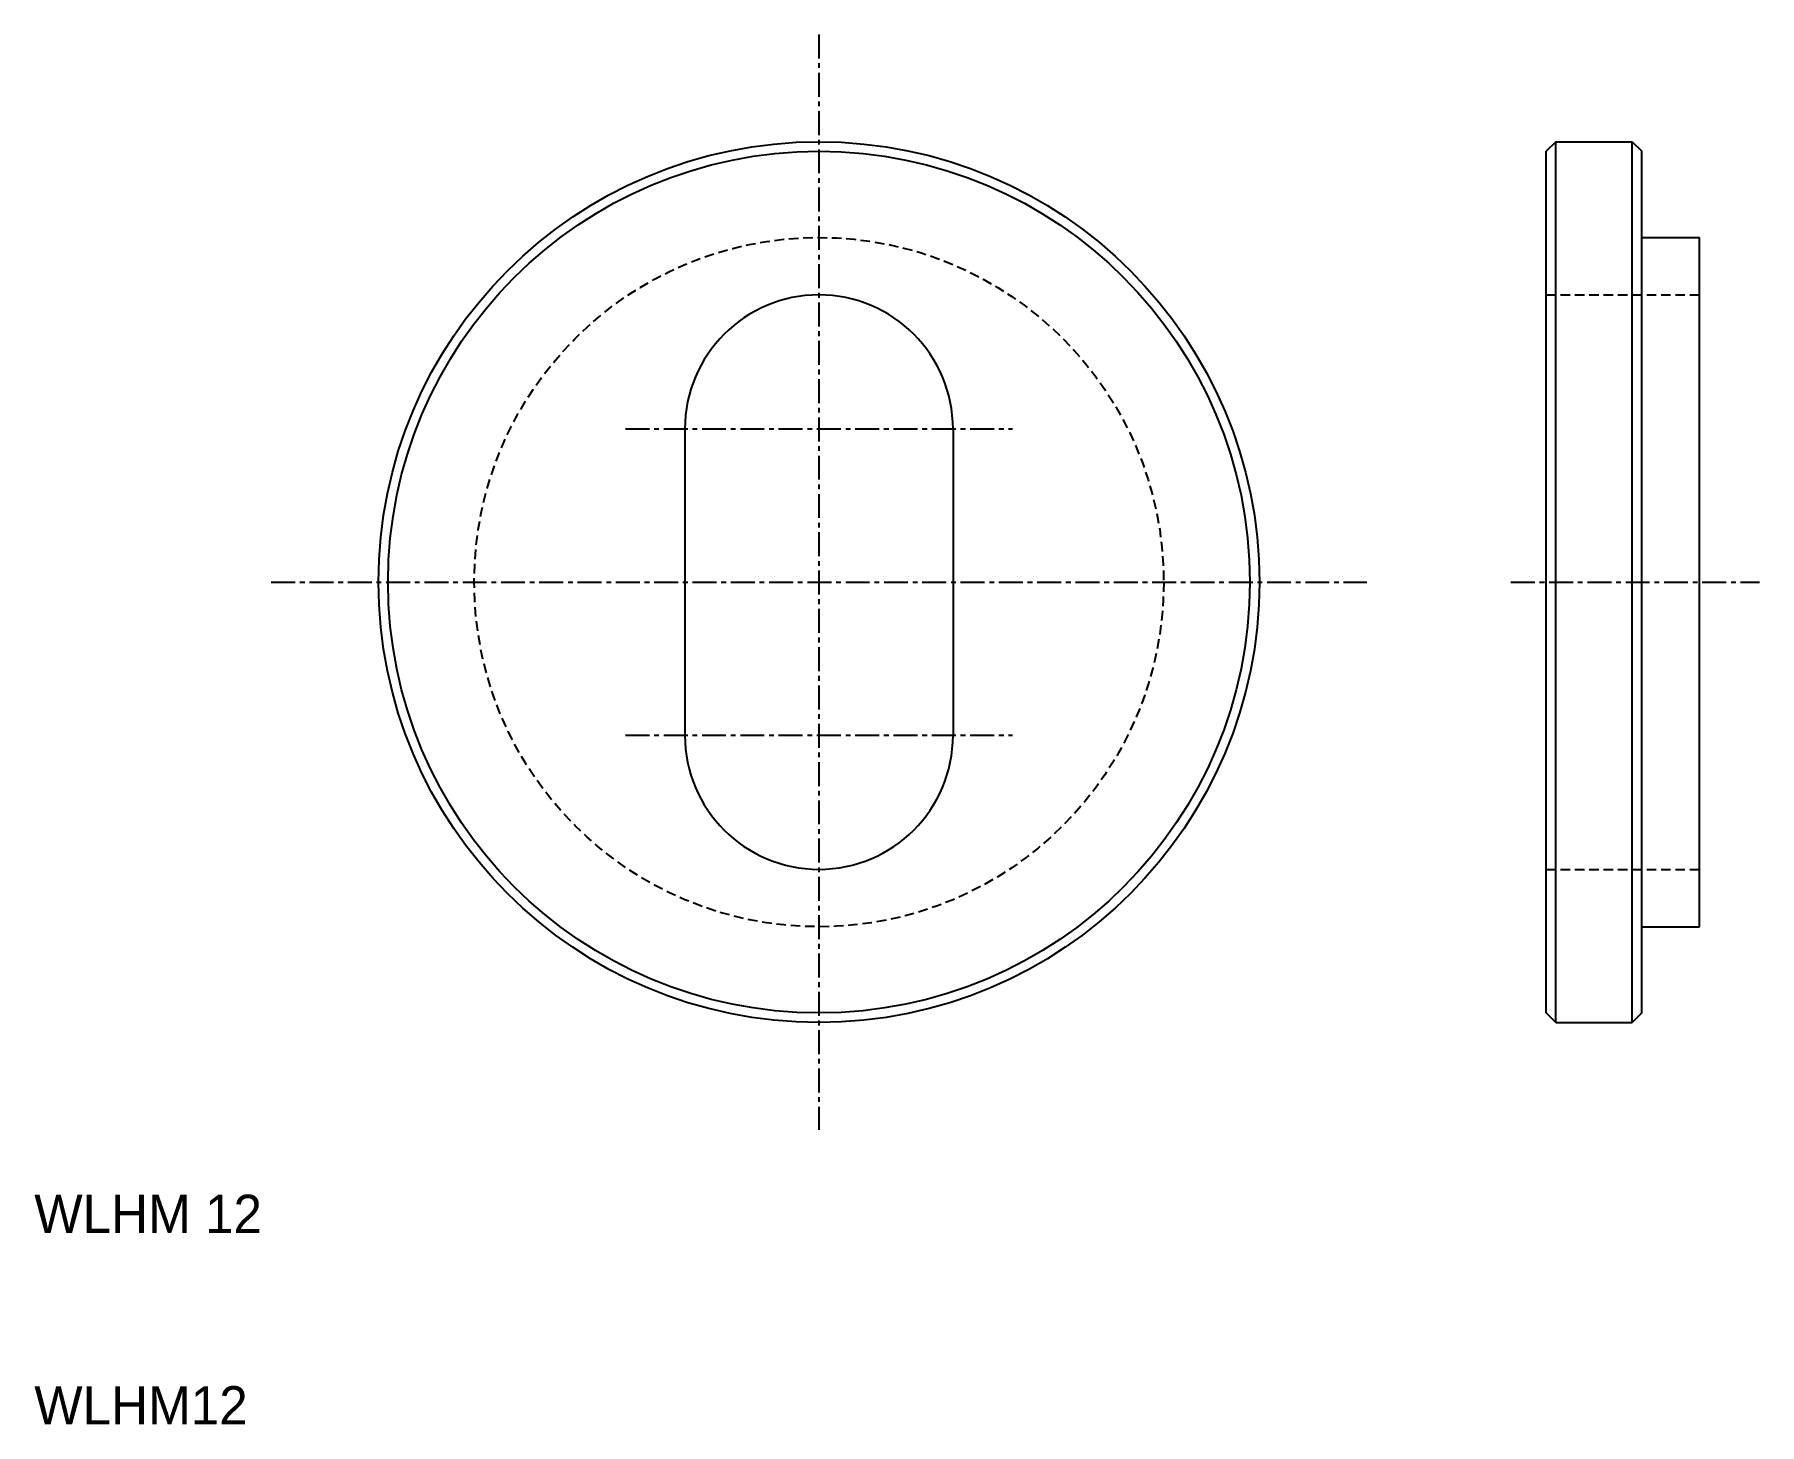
# Model space of a CAD drawing. Extents: x 9 to 99.1, y 6 to 78.6.
import ezdxf

# ---------------------------------------------------------------- set-up
doc = ezdxf.new("R2010")
doc.units = 0
doc.linetypes.add('CENTER', pattern=[2, 1.25, -0.25, 0.25, -0.25])
doc.linetypes.add('DASHED', pattern=[0.75, 0.5, -0.25])
doc.layers.get('0').update_dxf_attribs({"linetype": 'CONTINUOUS'})
doc.layers.add('CENTER', color=1, linetype='CENTER')

msp = doc.modelspace()

# ---------------------------------------------------------------- linework, layer by layer
at = {"color": 7, "linetype": 'CONTINUOUS'}
for p, q in [((88.471, 73), (87.971, 72.5)), ((88.471, 73), (92.471, 73)), ((88.471, 27), (88.471, 73)), ((92.471, 27), (92.471, 73)), ((92.471, 73), (92.971, 72.5)), ((87.971, 27.5), (87.971, 72.5)), ((92.971, 27.5), (92.971, 72.5)), ((92.971, 68), (95.971, 68)), ((95.971, 32), (95.971, 68)), ((43, 58), (43, 42)), ((57, 58), (57, 42)), ((92.971, 32), (95.971, 32)), ((88.471, 27), (87.971, 27.5)), ((92.971, 27.5), (92.471, 27)), ((88.471, 27), (92.471, 27))]:
    msp.add_line(p, q, dxfattribs=at)
at = {"color": 3, "linetype": 'DASHED'}
for p, q in [((87.971, 65), (95.971, 65)), ((87.971, 35), (95.971, 35))]:
    msp.add_line(p, q, dxfattribs=at)
at = {"color": 7, "linetype": 'CONTINUOUS'}
for radius in [23, 22.5]:
    msp.add_circle((50, 50), radius, dxfattribs=at)
at = {"color": 3, "linetype": 'DASHED'}
msp.add_circle((50, 50), 18, dxfattribs=at)
at = {"color": 7, "linetype": 'CONTINUOUS'}
for centre, start, end in [((50, 58), 0, 180), ((50, 42), 180, 0)]:
    msp.add_arc(centre, 7, start, end, dxfattribs=at)
at = {"layer": 'CENTER', "color": 1, "linetype": 'CENTER'}
for p, q in [((50, 78.602), (50, 21.398)), ((39.896, 58), (60.104, 58)), ((21.398, 50), (78.602, 50)), ((86.127, 50), (99.112, 50)), ((39.896, 42), (60.104, 42))]:
    msp.add_line(p, q, dxfattribs=at)

# ---------------------------------------------------------------- texts
at = {"color": 7, "linetype": 'CONTINUOUS'}
for s, p in [('WLHM 12', (9.027, 16.005)), ('WLHM12', (9.027, 6.005))]:
    msp.add_text(s, height=2, dxfattribs=at).set_placement(p)

doc.saveas('drawing.dxf')
